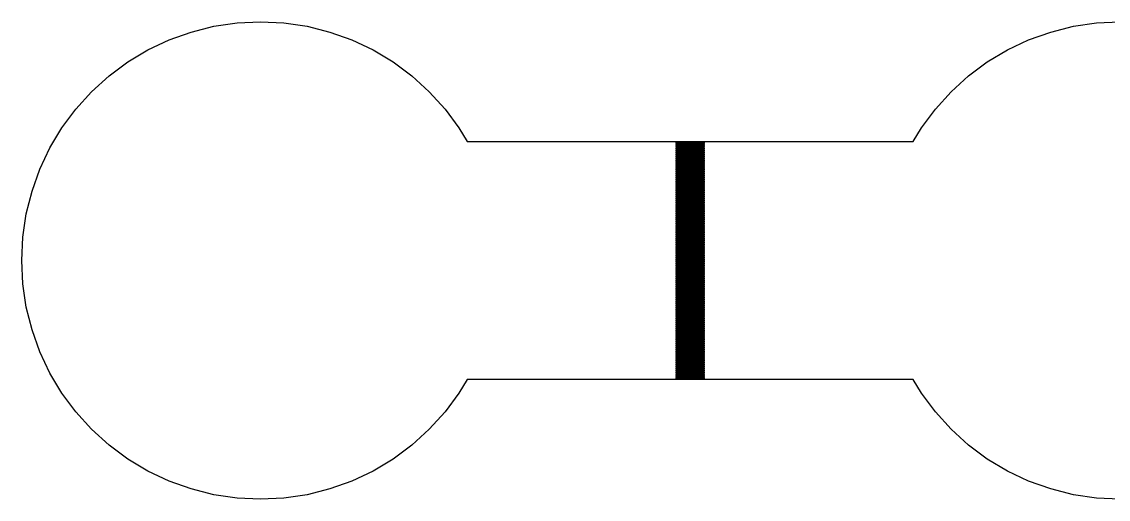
# Model space of a CAD drawing. Extents: x -16 to 132, y -40 to 113.
# Drawn here: x 57.27 to 68.9, y 48.06 to 53.18 of the extents above; entities that cross this region are included whole.
import ezdxf

# ---------------------------------------------------------------- set-up
doc = ezdxf.new("R2010")
doc.units = 0

msp = doc.modelspace()

# ---------------------------------------------------------------- linework, layer by layer
for p, q in [((59.5715, 53.1629), (59.8221, 53.1752)), ((59.8221, 53.1752), (60.0727, 53.1629)), ((68.7749, 53.1629), (69.0255, 53.1752)), ((58.8438, 52.9806), (59.08, 53.0651)), ((59.08, 53.0651), (59.3233, 53.1261)), ((59.3233, 53.1261), (59.5715, 53.1629)), ((60.0727, 53.1629), (60.3208, 53.1261)), ((60.3208, 53.1261), (60.5642, 53.0651)), ((60.5642, 53.0651), (60.8004, 52.9806)), ((68.0472, 52.9806), (68.2834, 53.0651)), ((68.2834, 53.0651), (68.5267, 53.1261)), ((68.5267, 53.1261), (68.7749, 53.1629)), ((58.617, 52.8733), (58.8438, 52.9806)), ((60.8004, 52.9806), (61.0272, 52.8733)), ((67.8204, 52.8733), (68.0472, 52.9806)), ((58.4018, 52.7443), (58.617, 52.8733)), ((61.0272, 52.8733), (61.2424, 52.7443)), ((67.6052, 52.7443), (67.8204, 52.8733)), ((58.2003, 52.5949), (58.4018, 52.7443)), ((61.2424, 52.7443), (61.4439, 52.5949)), ((67.4037, 52.5949), (67.6052, 52.7443)), ((58.0144, 52.4264), (58.2003, 52.5949)), ((61.4439, 52.5949), (61.6298, 52.4264)), ((67.2178, 52.4264), (67.4037, 52.5949)), ((57.8459, 52.2405), (58.0144, 52.4264)), ((61.6298, 52.4264), (61.7983, 52.2405)), ((67.0493, 52.2405), (67.2178, 52.4264)), ((57.6965, 52.039), (57.8459, 52.2405)), ((61.7983, 52.2405), (61.9477, 52.039)), ((66.8998, 52.039), (67.0493, 52.2405)), ((57.5675, 51.8238), (57.6965, 52.039)), ((61.9477, 52.039), (62.0359, 51.8918)), ((66.8116, 51.8918), (66.8998, 52.039)), ((62.0359, 51.8918), (66.8116, 51.8918)), ((57.4602, 51.597), (57.5675, 51.8238)), ((64.5772, 51.8816), (64.2704, 51.8816)), ((64.2704, 51.8816), (64.2704, 51.8714)), ((64.2704, 51.8714), (64.5772, 51.8714)), ((64.5772, 51.8611), (64.2704, 51.8611)), ((64.2704, 51.8611), (64.2704, 51.8509)), ((64.2704, 51.8509), (64.5772, 51.8509)), ((64.5772, 51.8407), (64.2704, 51.8407)), ((64.2704, 51.8407), (64.2704, 51.8305)), ((64.2704, 51.8305), (64.5772, 51.8305)), ((64.5772, 51.8202), (64.2704, 51.8202)), ((64.2704, 51.8202), (64.2704, 51.81)), ((64.2704, 51.81), (64.5772, 51.81)), ((64.5772, 51.7998), (64.2704, 51.7998)), ((64.2704, 51.7998), (64.2704, 51.7896)), ((64.2704, 51.7896), (64.5772, 51.7896)), ((64.5772, 51.7793), (64.2704, 51.7793)), ((64.2704, 51.7793), (64.2704, 51.7691)), ((64.5772, 51.8714), (64.5772, 51.8816)), ((64.5772, 51.8509), (64.5772, 51.8611)), ((64.5772, 51.8305), (64.5772, 51.8407)), ((64.5772, 51.81), (64.5772, 51.8202)), ((64.5772, 51.7896), (64.5772, 51.7998)), ((64.5772, 51.7691), (64.5772, 51.7793)), ((64.2704, 51.7691), (64.5772, 51.7691)), ((64.5772, 51.7589), (64.2704, 51.7589)), ((64.2704, 51.7589), (64.2704, 51.7487)), ((64.2704, 51.7487), (64.5772, 51.7487)), ((64.5772, 51.7384), (64.2704, 51.7384)), ((64.2704, 51.7384), (64.2704, 51.7282)), ((64.2704, 51.7282), (64.5772, 51.7282)), ((64.5772, 51.718), (64.2704, 51.718)), ((64.2704, 51.718), (64.2704, 51.7077)), ((64.2704, 51.7077), (64.5772, 51.7077)), ((64.5772, 51.6975), (64.2704, 51.6975)), ((64.2704, 51.6975), (64.2704, 51.6873)), ((64.2704, 51.6873), (64.5772, 51.6873)), ((64.5772, 51.6771), (64.2704, 51.6771)), ((64.2704, 51.6771), (64.2704, 51.6669)), ((64.2704, 51.6669), (64.5772, 51.6669)), ((64.5772, 51.7487), (64.5772, 51.7589)), ((64.5772, 51.7282), (64.5772, 51.7384)), ((64.5772, 51.7077), (64.5772, 51.718)), ((64.5772, 51.6873), (64.5772, 51.6975)), ((64.5772, 51.6669), (64.5772, 51.6771)), ((57.3757, 51.3608), (57.4602, 51.597)), ((64.5772, 51.6566), (64.2704, 51.6566)), ((64.2704, 51.6566), (64.2704, 51.6464)), ((64.2704, 51.6464), (64.5772, 51.6464)), ((64.5772, 51.6362), (64.2704, 51.6362)), ((64.2704, 51.6362), (64.2704, 51.6259)), ((64.2704, 51.6259), (64.5772, 51.6259)), ((64.5772, 51.6157), (64.2704, 51.6157)), ((64.2704, 51.6157), (64.2704, 51.6055)), ((64.2704, 51.6055), (64.5772, 51.6055)), ((64.5772, 51.5953), (64.2704, 51.5953)), ((64.2704, 51.5953), (64.2704, 51.585)), ((64.2704, 51.585), (64.5772, 51.585)), ((64.5772, 51.5748), (64.2704, 51.5748)), ((64.2704, 51.5748), (64.2704, 51.5646)), ((64.2704, 51.5646), (64.5772, 51.5646)), ((64.5772, 51.5544), (64.2704, 51.5544)), ((64.2704, 51.5544), (64.2704, 51.5441)), ((64.2704, 51.5441), (64.5772, 51.5441)), ((64.5772, 51.6464), (64.5772, 51.6566)), ((64.5772, 51.6259), (64.5772, 51.6362)), ((64.5772, 51.6055), (64.5772, 51.6157)), ((64.5772, 51.585), (64.5772, 51.5953)), ((64.5772, 51.5646), (64.5772, 51.5748)), ((64.5772, 51.5441), (64.5772, 51.5544)), ((64.5772, 51.5339), (64.2704, 51.5339)), ((64.2704, 51.5339), (64.2704, 51.5237)), ((64.2704, 51.5237), (64.5772, 51.5237)), ((64.5772, 51.5135), (64.2704, 51.5135)), ((64.2704, 51.5135), (64.2704, 51.5032)), ((64.2704, 51.5032), (64.5772, 51.5032)), ((64.5772, 51.493), (64.2704, 51.493)), ((64.2704, 51.493), (64.2704, 51.4828)), ((64.2704, 51.4828), (64.5772, 51.4828)), ((64.5772, 51.4725), (64.2704, 51.4725)), ((64.2704, 51.4725), (64.2704, 51.4623)), ((64.2704, 51.4623), (64.5772, 51.4623)), ((64.5772, 51.4521), (64.2704, 51.4521)), ((64.2704, 51.4521), (64.2704, 51.4419)), ((64.2704, 51.4419), (64.5772, 51.4419)), ((64.5772, 51.4317), (64.2704, 51.4317)), ((64.2704, 51.4317), (64.2704, 51.4214)), ((64.5772, 51.5237), (64.5772, 51.5339)), ((64.5772, 51.5032), (64.5772, 51.5135)), ((64.5772, 51.4828), (64.5772, 51.493)), ((64.5772, 51.4623), (64.5772, 51.4725)), ((64.5772, 51.4419), (64.5772, 51.4521)), ((64.5772, 51.4214), (64.5772, 51.4317)), ((57.3147, 51.1174), (57.3757, 51.3608)), ((64.2704, 51.4214), (64.5772, 51.4214)), ((64.5772, 51.4112), (64.2704, 51.4112)), ((64.2704, 51.4112), (64.2704, 51.401)), ((64.2704, 51.401), (64.5772, 51.401)), ((64.5772, 51.3907), (64.2704, 51.3907)), ((64.2704, 51.3907), (64.2704, 51.3805)), ((64.2704, 51.3805), (64.5772, 51.3805)), ((64.5772, 51.3703), (64.2704, 51.3703)), ((64.2704, 51.3703), (64.2704, 51.3601)), ((64.2704, 51.3601), (64.5772, 51.3601)), ((64.5772, 51.3499), (64.2704, 51.3499)), ((64.2704, 51.3499), (64.2704, 51.3396)), ((64.2704, 51.3396), (64.5772, 51.3396)), ((64.5772, 51.3294), (64.2704, 51.3294)), ((64.2704, 51.3294), (64.2704, 51.3192)), ((64.2704, 51.3192), (64.5772, 51.3192)), ((64.5772, 51.3089), (64.2704, 51.3089)), ((64.2704, 51.3089), (64.2704, 51.2987)), ((64.5772, 51.401), (64.5772, 51.4112)), ((64.5772, 51.3805), (64.5772, 51.3907)), ((64.5772, 51.3601), (64.5772, 51.3703)), ((64.5772, 51.3396), (64.5772, 51.3499)), ((64.5772, 51.3192), (64.5772, 51.3294)), ((64.5772, 51.2987), (64.5772, 51.3089)), ((64.2704, 51.2987), (64.5772, 51.2987)), ((64.5772, 51.2885), (64.2704, 51.2885)), ((64.2704, 51.2885), (64.2704, 51.2783)), ((64.2704, 51.2783), (64.5772, 51.2783)), ((64.5772, 51.268), (64.2704, 51.268)), ((64.2704, 51.268), (64.2704, 51.2578)), ((64.2704, 51.2578), (64.5772, 51.2578)), ((64.5772, 51.2476), (64.2704, 51.2476)), ((64.2704, 51.2476), (64.2704, 51.2374)), ((64.2704, 51.2374), (64.5772, 51.2374)), ((64.5772, 51.2271), (64.2704, 51.2271)), ((64.2704, 51.2271), (64.2704, 51.2169)), ((64.2704, 51.2169), (64.5772, 51.2169)), ((64.5772, 51.2067), (64.2704, 51.2067)), ((64.2704, 51.2067), (64.2704, 51.1964)), ((64.2704, 51.1964), (64.5772, 51.1964)), ((64.5772, 51.2783), (64.5772, 51.2885)), ((64.5772, 51.2578), (64.5772, 51.268)), ((64.5772, 51.2374), (64.5772, 51.2476)), ((64.5772, 51.2169), (64.5772, 51.2271)), ((64.5772, 51.1964), (64.5772, 51.2067)), ((57.2779, 50.8693), (57.3147, 51.1174)), ((64.5772, 51.1862), (64.2704, 51.1862)), ((64.2704, 51.1862), (64.2704, 51.176)), ((64.2704, 51.176), (64.5772, 51.176)), ((64.5772, 51.1658), (64.2704, 51.1658)), ((64.2704, 51.1658), (64.2704, 51.1555)), ((64.2704, 51.1555), (64.5772, 51.1555)), ((64.5772, 51.1453), (64.2704, 51.1453)), ((64.2704, 51.1453), (64.2704, 51.1351)), ((64.2704, 51.1351), (64.5772, 51.1351)), ((64.5772, 51.1249), (64.2704, 51.1249)), ((64.2704, 51.1249), (64.2704, 51.1146)), ((64.2704, 51.1146), (64.5772, 51.1146)), ((64.5772, 51.1044), (64.2704, 51.1044)), ((64.2704, 51.1044), (64.2704, 51.0942)), ((64.2704, 51.0942), (64.5772, 51.0942)), ((64.5772, 51.084), (64.2704, 51.084)), ((64.2704, 51.084), (64.2704, 51.0737)), ((64.5772, 51.176), (64.5772, 51.1862)), ((64.5772, 51.1555), (64.5772, 51.1658)), ((64.5772, 51.1351), (64.5772, 51.1453)), ((64.5772, 51.1146), (64.5772, 51.1249)), ((64.5772, 51.0942), (64.5772, 51.1044)), ((64.5772, 51.0737), (64.5772, 51.084)), ((64.2704, 51.0737), (64.5772, 51.0737)), ((64.5772, 51.0635), (64.2704, 51.0635)), ((64.2704, 51.0635), (64.2704, 51.0533)), ((64.2704, 51.0533), (64.5772, 51.0533)), ((64.5772, 51.0431), (64.2704, 51.0431)), ((64.2704, 51.0431), (64.2704, 51.0328)), ((64.2704, 51.0328), (64.5772, 51.0328)), ((64.5772, 51.0226), (64.2704, 51.0226)), ((64.2704, 51.0226), (64.2704, 51.0124)), ((64.2704, 51.0124), (64.5772, 51.0124)), ((64.5772, 51.0022), (64.2704, 51.0022)), ((64.2704, 51.0022), (64.2704, 50.9919)), ((64.2704, 50.9919), (64.5772, 50.9919)), ((64.5772, 50.9817), (64.2704, 50.9817)), ((64.2704, 50.9817), (64.2704, 50.9715)), ((64.2704, 50.9715), (64.5772, 50.9715)), ((64.5772, 50.9613), (64.2704, 50.9613)), ((64.2704, 50.9613), (64.2704, 50.951)), ((64.5772, 51.0533), (64.5772, 51.0635)), ((64.5772, 51.0328), (64.5772, 51.0431)), ((64.5772, 51.0124), (64.5772, 51.0226)), ((64.5772, 50.9919), (64.5772, 51.0022)), ((64.5772, 50.9715), (64.5772, 50.9817)), ((64.5772, 50.951), (64.5772, 50.9613)), ((57.2656, 50.6187), (57.2779, 50.8693)), ((64.2704, 50.951), (64.5772, 50.951)), ((64.5772, 50.9408), (64.2704, 50.9408)), ((64.2704, 50.9408), (64.2704, 50.9306)), ((64.2704, 50.9306), (64.5772, 50.9306)), ((64.5772, 50.9204), (64.2704, 50.9204)), ((64.2704, 50.9204), (64.2704, 50.9101)), ((64.2704, 50.9101), (64.5772, 50.9101)), ((64.5772, 50.8999), (64.2704, 50.8999)), ((64.2704, 50.8999), (64.2704, 50.8897)), ((64.2704, 50.8897), (64.5772, 50.8897)), ((64.5772, 50.8794), (64.2704, 50.8794)), ((64.2704, 50.8794), (64.2704, 50.8692)), ((64.2704, 50.8692), (64.5772, 50.8692)), ((64.5772, 50.859), (64.2704, 50.859)), ((64.2704, 50.859), (64.2704, 50.8488)), ((64.2704, 50.8488), (64.5772, 50.8488)), ((64.5772, 50.9306), (64.5772, 50.9408)), ((64.5772, 50.9101), (64.5772, 50.9204)), ((64.5772, 50.8897), (64.5772, 50.8999)), ((64.5772, 50.8692), (64.5772, 50.8794)), ((64.5772, 50.8488), (64.5772, 50.859)), ((64.5772, 50.8385), (64.2704, 50.8385)), ((64.2704, 50.8385), (64.2704, 50.8283)), ((64.2704, 50.8283), (64.5772, 50.8283)), ((64.5772, 50.8181), (64.2704, 50.8181)), ((64.2704, 50.8181), (64.2704, 50.8079)), ((64.2704, 50.8079), (64.5772, 50.8079)), ((64.5772, 50.7976), (64.2704, 50.7976)), ((64.2704, 50.7976), (64.2704, 50.7874)), ((64.2704, 50.7874), (64.5772, 50.7874)), ((64.5772, 50.7772), (64.2704, 50.7772)), ((64.2704, 50.7772), (64.2704, 50.767)), ((64.2704, 50.767), (64.5772, 50.767)), ((64.5772, 50.7567), (64.2704, 50.7567)), ((64.2704, 50.7567), (64.2704, 50.7465)), ((64.2704, 50.7465), (64.5772, 50.7465)), ((64.5772, 50.7363), (64.2704, 50.7363)), ((64.2704, 50.7363), (64.2704, 50.7261)), ((64.5772, 50.8283), (64.5772, 50.8385)), ((64.5772, 50.8079), (64.5772, 50.8181)), ((64.5772, 50.7874), (64.5772, 50.7976)), ((64.5772, 50.767), (64.5772, 50.7772)), ((64.5772, 50.7465), (64.5772, 50.7567)), ((64.5772, 50.7261), (64.5772, 50.7363)), ((57.2779, 50.3681), (57.2656, 50.6187)), ((64.2704, 50.7261), (64.5772, 50.7261)), ((64.5772, 50.7158), (64.2704, 50.7158)), ((64.2704, 50.7158), (64.2704, 50.7056)), ((64.2704, 50.7056), (64.5772, 50.7056)), ((64.5772, 50.6954), (64.2704, 50.6954)), ((64.2704, 50.6954), (64.2704, 50.6852)), ((64.2704, 50.6852), (64.5772, 50.6852)), ((64.5772, 50.6749), (64.2704, 50.6749)), ((64.2704, 50.6749), (64.2704, 50.6647)), ((64.2704, 50.6647), (64.5772, 50.6647)), ((64.5772, 50.6545), (64.2704, 50.6545)), ((64.2704, 50.6545), (64.2704, 50.6443)), ((64.2704, 50.6443), (64.5772, 50.6443)), ((64.5772, 50.634), (64.2704, 50.634)), ((64.2704, 50.634), (64.2704, 50.6238)), ((64.2704, 50.6238), (64.5772, 50.6238)), ((64.5772, 50.6136), (64.2704, 50.6136)), ((64.2704, 50.6136), (64.2704, 50.6033)), ((64.5772, 50.7056), (64.5772, 50.7158)), ((64.5772, 50.6852), (64.5772, 50.6954)), ((64.5772, 50.6647), (64.5772, 50.6749)), ((64.5772, 50.6443), (64.5772, 50.6545)), ((64.5772, 50.6238), (64.5772, 50.634)), ((64.5772, 50.6033), (64.5772, 50.6136)), ((64.2704, 50.6033), (64.5772, 50.6033)), ((64.5772, 50.5931), (64.2704, 50.5931)), ((64.2704, 50.5931), (64.2704, 50.5829)), ((64.2704, 50.5829), (64.5772, 50.5829)), ((64.5772, 50.5727), (64.2704, 50.5727)), ((64.2704, 50.5727), (64.2704, 50.5625)), ((64.2704, 50.5625), (64.5772, 50.5625)), ((64.5772, 50.5522), (64.2704, 50.5522)), ((64.2704, 50.5522), (64.2704, 50.542)), ((64.2704, 50.542), (64.5772, 50.542)), ((64.5772, 50.5318), (64.2704, 50.5318)), ((64.2704, 50.5318), (64.2704, 50.5216)), ((64.2704, 50.5216), (64.5772, 50.5216)), ((64.5772, 50.5113), (64.2704, 50.5113)), ((64.2704, 50.5113), (64.2704, 50.5011)), ((64.2704, 50.5011), (64.5772, 50.5011)), ((64.5772, 50.5829), (64.5772, 50.5931)), ((64.5772, 50.5625), (64.5772, 50.5727)), ((64.5772, 50.542), (64.5772, 50.5522)), ((64.5772, 50.5216), (64.5772, 50.5318)), ((64.5772, 50.5011), (64.5772, 50.5113)), ((64.5772, 50.4909), (64.2704, 50.4909)), ((64.2704, 50.4909), (64.2704, 50.4807)), ((64.2704, 50.4807), (64.5772, 50.4807)), ((64.5772, 50.4704), (64.2704, 50.4704)), ((64.2704, 50.4704), (64.2704, 50.4602)), ((64.2704, 50.4602), (64.5772, 50.4602)), ((64.5772, 50.45), (64.2704, 50.45)), ((64.2704, 50.45), (64.2704, 50.4397)), ((64.2704, 50.4397), (64.5772, 50.4397)), ((64.5772, 50.4295), (64.2704, 50.4295)), ((64.2704, 50.4295), (64.2704, 50.4193)), ((64.2704, 50.4193), (64.5772, 50.4193)), ((64.5772, 50.4091), (64.2704, 50.4091)), ((64.2704, 50.4091), (64.2704, 50.3988)), ((64.2704, 50.3988), (64.5772, 50.3988)), ((64.5772, 50.3886), (64.2704, 50.3886)), ((64.2704, 50.3886), (64.2704, 50.3784)), ((64.2704, 50.3784), (64.5772, 50.3784)), ((64.5772, 50.4807), (64.5772, 50.4909)), ((64.5772, 50.4602), (64.5772, 50.4704)), ((64.5772, 50.4397), (64.5772, 50.45)), ((64.5772, 50.4193), (64.5772, 50.4295)), ((64.5772, 50.3988), (64.5772, 50.4091)), ((64.5772, 50.3784), (64.5772, 50.3886)), ((57.3147, 50.1199), (57.2779, 50.3681)), ((64.5772, 50.3682), (64.2704, 50.3682)), ((64.2704, 50.3682), (64.2704, 50.3579)), ((64.2704, 50.3579), (64.5772, 50.3579)), ((64.5772, 50.3477), (64.2704, 50.3477)), ((64.2704, 50.3477), (64.2704, 50.3375)), ((64.2704, 50.3375), (64.5772, 50.3375)), ((64.5772, 50.3273), (64.2704, 50.3273)), ((64.2704, 50.3273), (64.2704, 50.317)), ((64.2704, 50.317), (64.5772, 50.317)), ((64.5772, 50.3068), (64.2704, 50.3068)), ((64.2704, 50.3068), (64.2704, 50.2966)), ((64.2704, 50.2966), (64.5772, 50.2966)), ((64.5772, 50.2863), (64.2704, 50.2863)), ((64.2704, 50.2863), (64.2704, 50.2761)), ((64.2704, 50.2761), (64.5772, 50.2761)), ((64.5772, 50.2659), (64.2704, 50.2659)), ((64.2704, 50.2659), (64.2704, 50.2557)), ((64.5772, 50.3579), (64.5772, 50.3682)), ((64.5772, 50.3375), (64.5772, 50.3477)), ((64.5772, 50.317), (64.5772, 50.3273)), ((64.5772, 50.2966), (64.5772, 50.3068)), ((64.5772, 50.2761), (64.5772, 50.2863)), ((64.5772, 50.2557), (64.5772, 50.2659)), ((64.2704, 50.2557), (64.5772, 50.2557)), ((64.5772, 50.2455), (64.2704, 50.2455)), ((64.2704, 50.2455), (64.2704, 50.2352)), ((64.2704, 50.2352), (64.5772, 50.2352)), ((64.5772, 50.225), (64.2704, 50.225)), ((64.2704, 50.225), (64.2704, 50.2148)), ((64.2704, 50.2148), (64.5772, 50.2148)), ((64.5772, 50.2045), (64.2704, 50.2045)), ((64.2704, 50.2045), (64.2704, 50.1943)), ((64.2704, 50.1943), (64.5772, 50.1943)), ((64.5772, 50.1841), (64.2704, 50.1841)), ((64.2704, 50.1841), (64.2704, 50.1739)), ((64.2704, 50.1739), (64.5772, 50.1739)), ((64.5772, 50.1637), (64.2704, 50.1637)), ((64.2704, 50.1637), (64.2704, 50.1534)), ((64.2704, 50.1534), (64.5772, 50.1534)), ((64.5772, 50.2352), (64.5772, 50.2455)), ((64.5772, 50.2148), (64.5772, 50.225)), ((64.5772, 50.1943), (64.5772, 50.2045)), ((64.5772, 50.1739), (64.5772, 50.1841)), ((64.5772, 50.1534), (64.5772, 50.1637)), ((57.3757, 49.8766), (57.3147, 50.1199)), ((64.5772, 50.1432), (64.2704, 50.1432)), ((64.2704, 50.1432), (64.2704, 50.133)), ((64.2704, 50.133), (64.5772, 50.133)), ((64.5772, 50.1227), (64.2704, 50.1227)), ((64.2704, 50.1227), (64.2704, 50.1125)), ((64.2704, 50.1125), (64.5772, 50.1125)), ((64.5772, 50.1023), (64.2704, 50.1023)), ((64.2704, 50.1023), (64.2704, 50.0921)), ((64.2704, 50.0921), (64.5772, 50.0921)), ((64.5772, 50.0818), (64.2704, 50.0818)), ((64.2704, 50.0818), (64.2704, 50.0716)), ((64.2704, 50.0716), (64.5772, 50.0716)), ((64.5772, 50.0614), (64.2704, 50.0614)), ((64.2704, 50.0614), (64.2704, 50.0512)), ((64.2704, 50.0512), (64.5772, 50.0512)), ((64.5772, 50.0409), (64.2704, 50.0409)), ((64.2704, 50.0409), (64.2704, 50.0307)), ((64.2704, 50.0307), (64.5772, 50.0307)), ((64.5772, 50.133), (64.5772, 50.1432)), ((64.5772, 50.1125), (64.5772, 50.1227)), ((64.5772, 50.0921), (64.5772, 50.1023)), ((64.5772, 50.0716), (64.5772, 50.0818)), ((64.5772, 50.0512), (64.5772, 50.0614)), ((64.5772, 50.0307), (64.5772, 50.0409)), ((64.5772, 50.0205), (64.2704, 50.0205)), ((64.2704, 50.0205), (64.2704, 50.0103)), ((64.2704, 50.0103), (64.5772, 50.0103)), ((64.5772, 50), (64.2704, 50)), ((64.2704, 50), (64.2704, 49.9898)), ((64.2704, 49.9898), (64.5772, 49.9898)), ((64.5772, 49.9796), (64.2704, 49.9796)), ((64.2704, 49.9796), (64.2704, 49.9693)), ((64.2704, 49.9693), (64.5772, 49.9693)), ((64.5772, 49.9591), (64.2704, 49.9591)), ((64.2704, 49.9591), (64.2704, 49.9489)), ((64.2704, 49.9489), (64.5772, 49.9489)), ((64.5772, 49.9387), (64.2704, 49.9387)), ((64.2704, 49.9387), (64.2704, 49.9285)), ((64.2704, 49.9285), (64.5772, 49.9285)), ((64.5772, 49.9182), (64.2704, 49.9182)), ((64.2704, 49.9182), (64.2704, 49.908)), ((64.5772, 50.0103), (64.5772, 50.0205)), ((64.5772, 49.9898), (64.5772, 50)), ((64.5772, 49.9693), (64.5772, 49.9796)), ((64.5772, 49.9489), (64.5772, 49.9591)), ((64.5772, 49.9285), (64.5772, 49.9387)), ((64.5772, 49.908), (64.5772, 49.9182)), ((57.4602, 49.6404), (57.3757, 49.8766)), ((64.2704, 49.908), (64.5772, 49.908)), ((64.5772, 49.8978), (64.2704, 49.8978)), ((64.2704, 49.8978), (64.2704, 49.8875)), ((64.2704, 49.8875), (64.5772, 49.8875)), ((64.5772, 49.8773), (64.2704, 49.8773)), ((64.2704, 49.8773), (64.2704, 49.8671)), ((64.2704, 49.8671), (64.5772, 49.8671)), ((64.5772, 49.8569), (64.2704, 49.8569)), ((64.2704, 49.8569), (64.2704, 49.8466)), ((64.2704, 49.8466), (64.5772, 49.8466)), ((64.5772, 49.8364), (64.2704, 49.8364)), ((64.2704, 49.8364), (64.2704, 49.8262)), ((64.2704, 49.8262), (64.5772, 49.8262)), ((64.5772, 49.816), (64.2704, 49.816)), ((64.2704, 49.816), (64.2704, 49.8057)), ((64.2704, 49.8057), (64.5772, 49.8057)), ((64.5772, 49.8875), (64.5772, 49.8978)), ((64.5772, 49.8671), (64.5772, 49.8773)), ((64.5772, 49.8466), (64.5772, 49.8569)), ((64.5772, 49.8262), (64.5772, 49.8364)), ((64.5772, 49.8057), (64.5772, 49.816)), ((64.5772, 49.7955), (64.2704, 49.7955)), ((64.2704, 49.7955), (64.2704, 49.7853)), ((64.2704, 49.7853), (64.5772, 49.7853)), ((64.5772, 49.7751), (64.2704, 49.7751)), ((64.2704, 49.7751), (64.2704, 49.7648)), ((64.2704, 49.7648), (64.5772, 49.7648)), ((64.5772, 49.7546), (64.2704, 49.7546)), ((64.2704, 49.7546), (64.2704, 49.7444)), ((64.2704, 49.7444), (64.5772, 49.7444)), ((64.5772, 49.7341), (64.2704, 49.7341)), ((64.2704, 49.7341), (64.2704, 49.7239)), ((64.2704, 49.7239), (64.5772, 49.7239)), ((64.5772, 49.7137), (64.2704, 49.7137)), ((64.2704, 49.7137), (64.2704, 49.7035)), ((64.2704, 49.7035), (64.5772, 49.7035)), ((64.5772, 49.6932), (64.2704, 49.6932)), ((64.2704, 49.6932), (64.2704, 49.683)), ((64.2704, 49.683), (64.5772, 49.683)), ((64.5772, 49.7853), (64.5772, 49.7955)), ((64.5772, 49.7648), (64.5772, 49.7751)), ((64.5772, 49.7444), (64.5772, 49.7546)), ((64.5772, 49.7239), (64.5772, 49.7341)), ((64.5772, 49.7035), (64.5772, 49.7137)), ((64.5772, 49.683), (64.5772, 49.6932)), ((57.5675, 49.4136), (57.4602, 49.6404)), ((64.5772, 49.6728), (64.2704, 49.6728)), ((64.2704, 49.6728), (64.2704, 49.6626)), ((64.2704, 49.6626), (64.5772, 49.6626)), ((64.5772, 49.6523), (64.2704, 49.6523)), ((64.2704, 49.6523), (64.2704, 49.6421)), ((64.2704, 49.6421), (64.5772, 49.6421)), ((64.5772, 49.6319), (64.2704, 49.6319)), ((64.2704, 49.6319), (64.2704, 49.6217)), ((64.2704, 49.6217), (64.5772, 49.6217)), ((64.5772, 49.6115), (64.2704, 49.6115)), ((64.2704, 49.6115), (64.2704, 49.6012)), ((64.2704, 49.6012), (64.5772, 49.6012)), ((64.5772, 49.591), (64.2704, 49.591)), ((64.2704, 49.591), (64.2704, 49.5807)), ((64.2704, 49.5807), (64.5772, 49.5807)), ((64.5772, 49.5705), (64.2704, 49.5705)), ((64.2704, 49.5705), (64.2704, 49.5603)), ((64.5772, 49.6626), (64.5772, 49.6728)), ((64.5772, 49.6421), (64.5772, 49.6523)), ((64.5772, 49.6217), (64.5772, 49.6319)), ((64.5772, 49.6012), (64.5772, 49.6115)), ((64.5772, 49.5807), (64.5772, 49.591)), ((64.5772, 49.5603), (64.5772, 49.5705)), ((64.2704, 49.5603), (64.5772, 49.5603)), ((64.5772, 49.5501), (64.2704, 49.5501)), ((64.2704, 49.5501), (64.2704, 49.5399)), ((64.2704, 49.5399), (64.5772, 49.5399)), ((64.5772, 49.5296), (64.2704, 49.5296)), ((64.2704, 49.5296), (64.2704, 49.5194)), ((64.2704, 49.5194), (64.5772, 49.5194)), ((64.5772, 49.5092), (64.2704, 49.5092)), ((64.2704, 49.5092), (64.2704, 49.499)), ((64.2704, 49.499), (64.5772, 49.499)), ((64.5772, 49.4887), (64.2704, 49.4887)), ((64.2704, 49.4887), (64.2704, 49.4785)), ((64.2704, 49.4785), (64.5772, 49.4785)), ((64.5772, 49.4683), (64.2704, 49.4683)), ((64.2704, 49.4683), (64.2704, 49.4581)), ((64.2704, 49.4581), (64.5772, 49.4581)), ((64.5772, 49.4478), (64.2704, 49.4478)), ((64.2704, 49.4478), (64.2704, 49.4376)), ((64.5772, 49.5399), (64.5772, 49.5501)), ((64.5772, 49.5194), (64.5772, 49.5296)), ((64.5772, 49.499), (64.5772, 49.5092)), ((64.5772, 49.4785), (64.5772, 49.4887)), ((64.5772, 49.4581), (64.5772, 49.4683)), ((64.5772, 49.4376), (64.5772, 49.4478)), ((57.6965, 49.1984), (57.5675, 49.4136)), ((62.0359, 49.3456), (61.9477, 49.1984)), ((66.8116, 49.3456), (62.0359, 49.3456)), ((64.2704, 49.4376), (64.5772, 49.4376)), ((64.5772, 49.4274), (64.2704, 49.4274)), ((64.2704, 49.4274), (64.2704, 49.4171)), ((64.2704, 49.4171), (64.5772, 49.4171)), ((64.5772, 49.4069), (64.2704, 49.4069)), ((64.2704, 49.4069), (64.2704, 49.3967)), ((64.2704, 49.3967), (64.5772, 49.3967)), ((64.5772, 49.3865), (64.2704, 49.3865)), ((64.2704, 49.3865), (64.2704, 49.3762)), ((64.2704, 49.3762), (64.5772, 49.3762)), ((64.5772, 49.366), (64.2704, 49.366)), ((64.2704, 49.366), (64.2704, 49.3558)), ((64.2704, 49.3558), (64.5772, 49.3558)), ((64.5772, 49.4171), (64.5772, 49.4274)), ((64.5772, 49.3967), (64.5772, 49.4069)), ((64.5772, 49.3762), (64.5772, 49.3865)), ((64.5772, 49.3558), (64.5772, 49.366)), ((66.8998, 49.1984), (66.8116, 49.3456)), ((57.8459, 48.9969), (57.6965, 49.1984)), ((61.9477, 49.1984), (61.7983, 48.9969)), ((67.0493, 48.9969), (66.8998, 49.1984)), ((58.0144, 48.811), (57.8459, 48.9969)), ((61.7983, 48.9969), (61.6298, 48.811)), ((67.2178, 48.811), (67.0493, 48.9969)), ((58.2003, 48.6425), (58.0144, 48.811)), ((61.6298, 48.811), (61.4439, 48.6425)), ((67.4037, 48.6425), (67.2178, 48.811)), ((58.4018, 48.4931), (58.2003, 48.6425)), ((61.4439, 48.6425), (61.2424, 48.4931)), ((67.6052, 48.4931), (67.4037, 48.6425)), ((58.617, 48.3641), (58.4018, 48.4931)), ((61.2424, 48.4931), (61.0272, 48.3641)), ((67.8204, 48.3641), (67.6052, 48.4931)), ((58.8438, 48.2568), (58.617, 48.3641)), ((61.0272, 48.3641), (60.8004, 48.2568)), ((68.0472, 48.2568), (67.8204, 48.3641)), ((59.08, 48.1723), (58.8438, 48.2568)), ((59.3233, 48.1113), (59.08, 48.1723)), ((60.5642, 48.1723), (60.3208, 48.1113)), ((60.8004, 48.2568), (60.5642, 48.1723)), ((68.2834, 48.1723), (68.0472, 48.2568)), ((68.5267, 48.1113), (68.2834, 48.1723)), ((59.5715, 48.0745), (59.3233, 48.1113)), ((59.8221, 48.0622), (59.5715, 48.0745)), ((60.0727, 48.0745), (59.8221, 48.0622)), ((60.3208, 48.1113), (60.0727, 48.0745)), ((68.7749, 48.0745), (68.5267, 48.1113)), ((69.0255, 48.0622), (68.7749, 48.0745))]:
    msp.add_line(p, q)

doc.saveas('drawing.dxf')
